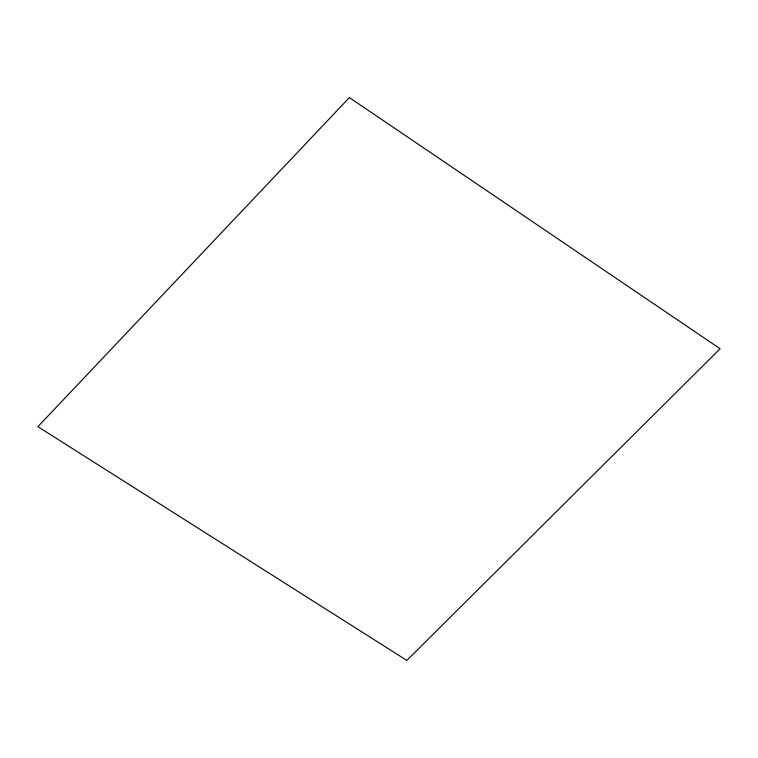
<?xml version="1.0" encoding="UTF-8"?>
<svg xmlns="http://www.w3.org/2000/svg" width="758" height="758" viewBox="0 0 758 758"><rect width="100%" height="100%" fill="white"/><g stroke="black" fill="none" stroke-linecap="round" stroke-linejoin="round"><path stroke-width="1.14" d="M349.381 97.583L37.9 426.669L406.838 660.417L720.1 348.746L349.381 97.583"/></g></svg>
